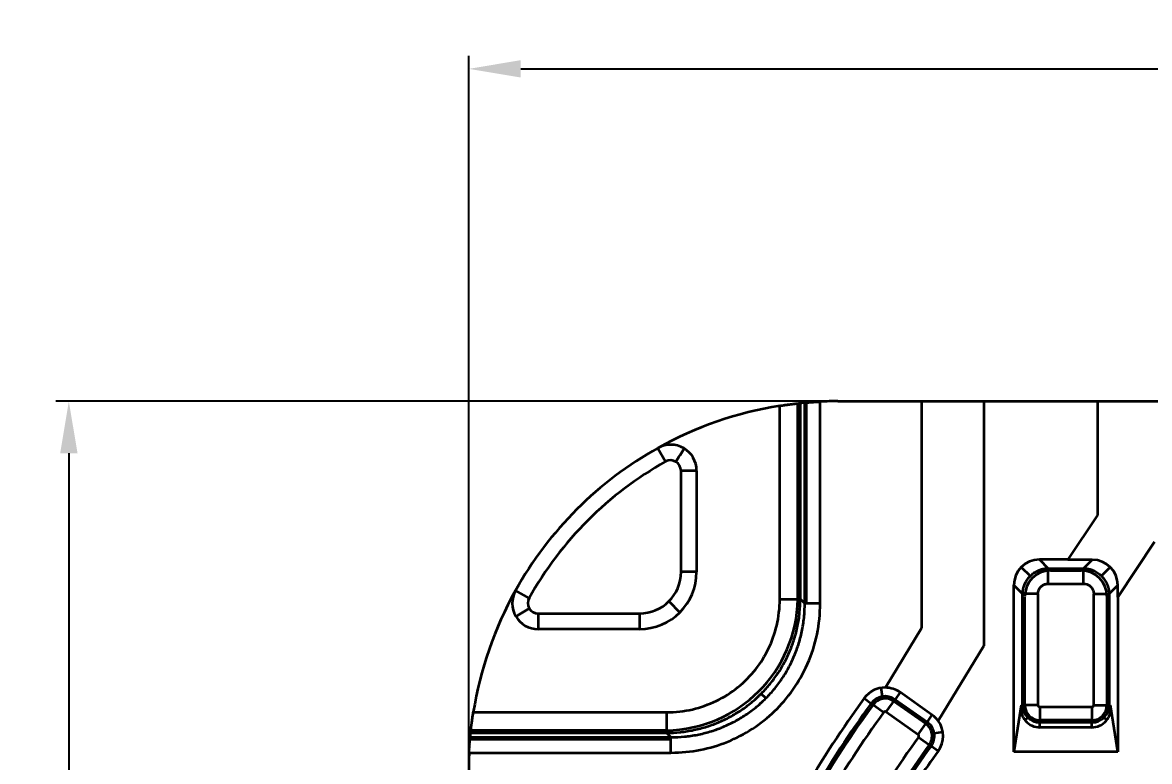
# Model space of a CAD drawing. Header units: millimetres. Extents: x 256 to 2096, y 1004 to 2403.
# Drawn here: x 256.1 to 472.9, y 2260.8 to 2402.9 of the extents above; entities that cross this region are included whole.
import ezdxf

# ---------------------------------------------------------------- set-up
doc = ezdxf.new("R2010")
doc.units = ezdxf.units.MM
doc.layers.add('1', color=7, linetype='Continuous', true_color=0xffffff)
doc.layers.add('8', color=7, linetype='Continuous', true_color=0xffffff)
doc.layers.add('dim', color=82, linetype='Continuous', lineweight=9)
doc.dimstyles.get("Standard").update_dxf_attribs({"dimscale": 5, "dimtxt": 0.18, "dimasz": 0.18, "dimexe": 0.18, "dimexo": 0.0625, "dimgap": 0.09, "dimtad": 0, "dimtoh": 1, "dimzin": 0, "dimdsep": 46, "dimtxsty": 'Standard', "dimcen": 0.09, "dimadec": 0, "dimazin": 0, "dimtfac": 1, "dimtofl": 0, "dimtmove": 0, "dimatfit": 3, "dimfxl": 0, "dimtolj": 1, "dimtzin": 0, "dimarcsym": 0})

# ---------------------------------------------------------------- blocks, each defined once
blk = doc.blocks.new('*D2')
at = {"layer": 'Defpoints', "color": 0, "lineweight": 18, "transparency": 16777216}
for p in [(341.96, 2394.02), (341.96, 2251.05), (971.96, 2251.74)]:
    blk.add_point(p, dxfattribs=at)
at = {"layer": 'dim', "color": 0, "lineweight": -2, "transparency": 16777216}
for p, q in [((341.96, 2253.55), (341.96, 2396.52)), ((971.96, 2254.24), (971.96, 2396.52)), ((351.96, 2394.02), (611.13, 2394.02)), ((961.96, 2394.02), (702.8, 2394.02))]:
    blk.add_line(p, q, dxfattribs=at)
at = {"layer": 'dim', "color": 0, "lineweight": 18, "transparency": 16777216}
for points in [[(351.96, 2395.69), (351.96, 2392.36), (341.96, 2394.02)], [(961.96, 2395.69), (961.96, 2392.36), (971.96, 2394.02)]]:
    blk.add_solid(points, dxfattribs=at)
at = {"layer": 'dim', "color": 0, "lineweight": 18, "transparency": 16777216, "insert": (656.96, 2394.02), "char_height": 12.5, "attachment_point": 5}
blk.add_mtext('\\A1;630.00{\\H7.5;\\S-0.10^ -0.15;}', dxfattribs=at)
blk = doc.blocks.new('*D3')
at = {"layer": 'Defpoints', "color": 0, "lineweight": 18, "transparency": 16777216}
for p in [(429.06, 2330.09), (265.04, 1950.09), (429.06, 1950.09)]:
    blk.add_point(p, dxfattribs=at)
at = {"layer": 'dim', "color": 0, "lineweight": -2, "transparency": 16777216}
for p, q in [((426.56, 2330.09), (262.54, 2330.09)), ((265.04, 2320.09), (265.04, 2185.93)), ((265.04, 1960.09), (265.04, 2094.26)), ((426.56, 1950.09), (262.54, 1950.09))]:
    blk.add_line(p, q, dxfattribs=at)
at = {"layer": 'dim', "color": 0, "lineweight": 18, "transparency": 16777216}
for points in [[(263.38, 2320.09), (266.71, 2320.09), (265.04, 2330.09)], [(263.38, 1960.09), (266.71, 1960.09), (265.04, 1950.09)]]:
    blk.add_solid(points, dxfattribs=at)
at = {"layer": 'dim', "color": 0, "lineweight": 18, "transparency": 16777216, "insert": (265.04, 2140.09), "char_height": 12.5, "attachment_point": 5, "rotation": 90}
blk.add_mtext('\\A1;380.00{\\H7.5;\\S-0.10^ -0.15;}', dxfattribs=at)

msp = doc.modelspace()

# ---------------------------------------------------------------- linework, layer by layer
at = {"layer": '1', "color": 7, "linetype": 'Continuous', "lineweight": 35}
for p, q in [((401.801, 2292.043), (401.801, 2329.21)), ((405.278, 2292.043), (405.278, 2329.676)), ((405.762, 2292.043), (405.762, 2329.727)), ((406.601, 2291.203), (406.601, 2329.808)), ((406.964, 2291.203), (406.964, 2329.84)), ((409.572, 2291.203), (409.572, 2330.012)), ((412.964, 2330.094), (429.061, 2330.094)), ((429.061, 2330.094), (429.061, 2286.43)), ((429.061, 2330.094), (441.061, 2330.094)), ((441.061, 2330.094), (462.91, 2330.094)), ((441.061, 2330.094), (441.061, 2283.067)), ((462.91, 2330.094), (462.91, 2308.173)), ((462.91, 2330.094), (474.91, 2330.094)), ((462.91, 2308.173), (457.216, 2299.621)), ((466.831, 2292.409), (473.904, 2303.034)), ((448.264, 2298.188), (449.979, 2296.473)), ((451.755, 2299.621), (453.434, 2297.942)), ((457.216, 2299.621), (451.755, 2299.621)), ((453.434, 2297.942), (460.228, 2297.942)), ((453.434, 2294.988), (453.434, 2297.942)), ((457.205, 2299.603), (457.216, 2299.621)), ((461.889, 2299.603), (457.205, 2299.603)), ((461.889, 2299.603), (460.228, 2297.942)), ((460.228, 2294.988), (460.228, 2297.942)), ((463.683, 2296.473), (465.38, 2298.17)), ((453.871, 2297.505), (459.791, 2297.505)), ((446.831, 2294.697), (448.51, 2293.018)), ((446.831, 2262.621), (446.831, 2294.697)), ((453.434, 2294.988), (460.228, 2294.988)), ((466.813, 2294.679), (465.152, 2293.018)), ((466.813, 2292.382), (466.813, 2294.679)), ((401.801, 2292.043), (405.762, 2292.043)), ((405.762, 2292.043), (406.601, 2291.203)), ((448.51, 2271.621), (448.51, 2293.018)), ((451.464, 2293.018), (448.51, 2293.018)), ((448.947, 2271.621), (448.947, 2292.546)), ((451.464, 2293.018), (451.464, 2271.621)), ((462.198, 2271.621), (462.198, 2293.018)), ((462.198, 2293.018), (465.152, 2293.018)), ((464.715, 2292.581), (464.715, 2271.621)), ((465.152, 2293.018), (465.152, 2271.621)), ((466.813, 2292.382), (466.831, 2292.409)), ((466.831, 2292.409), (466.831, 2262.621)), ((409.572, 2291.203), (406.601, 2291.203)), ((429.061, 2286.43), (422.117, 2275.015)), ((432.277, 2268.628), (441.061, 2283.067)), ((421.563, 2273.298), (421.301, 2274.956)), ((424.928, 2274.097), (423.976, 2272.736)), ((431.073, 2269.794), (424.928, 2274.097)), ((399.114, 2272.944), (398.219, 2273.838)), ((418.027, 2272.956), (419.385, 2271.969)), ((421.774, 2270.231), (419.385, 2271.969)), ((422.281, 2270.316), (423.976, 2272.736)), ((423.725, 2272.378), (429.869, 2268.075)), ((423.976, 2272.736), (430.12, 2268.433)), ((342.847, 2270.257), (380.015, 2270.257)), ((380.015, 2270.257), (380.015, 2266.296)), ((422.281, 2270.316), (428.425, 2266.013)), ((431.073, 2269.794), (430.12, 2268.433)), ((448.22, 2271.621), (446.831, 2262.621)), ((448.22, 2271.621), (448.51, 2271.621)), ((451.464, 2271.621), (448.51, 2271.621)), ((451.831, 2271.254), (451.831, 2268.3)), ((461.831, 2271.254), (451.831, 2271.254)), ((461.831, 2271.254), (461.831, 2268.3)), ((462.198, 2271.621), (465.152, 2271.621)), ((465.442, 2271.621), (465.152, 2271.621)), ((466.831, 2262.621), (465.442, 2271.621)), ((428.425, 2266.013), (430.12, 2268.433)), ((432.267, 2268.612), (432.277, 2268.628)), ((448.965, 2268.755), (449.483, 2269.273)), ((461.831, 2268.737), (451.831, 2268.737)), ((461.831, 2268.3), (451.831, 2268.3)), ((451.831, 2267.351), (451.831, 2268.3)), ((461.831, 2267.351), (461.831, 2268.3)), ((464.179, 2269.273), (464.697, 2268.755)), ((342.25, 2265.457), (380.854, 2265.457)), ((342.331, 2266.296), (380.015, 2266.296)), ((380.015, 2266.78), (342.382, 2266.78)), ((380.015, 2266.296), (380.854, 2265.457)), ((380.854, 2262.486), (380.854, 2265.457)), ((428.512, 2265.497), (430.9, 2263.757)), ((431.498, 2266.214), (433.157, 2266.473)), ((461.831, 2267.351), (451.831, 2267.351)), ((342.218, 2265.094), (380.854, 2265.094)), ((432.257, 2262.769), (430.9, 2263.757)), ((342.045, 2262.486), (380.854, 2262.486)), ((466.831, 2262.621), (446.831, 2262.621))]:
    msp.add_line(p, q, dxfattribs=at)
for centre, radius, start, end in [((412.964, 2259.094), 71, 99.0464, 119.16581), ((412.964, 2259.094), 71, 90.00002, 92.73844), ((412.964, 2259.094), 71, 150.83419, 170.9536), ((422.071, 2270.015), 5, 89.47163, 143.9722), ((422.071, 2270.015), 4.982, 54.99861, 89.59251), ((580.085, 2155.094), 200.386, 143.9722, 150.02016), ((580.085, 2155.094), 198.707, 143.9722, 150.02016), ((422.071, 2270.015), 3.321, 54.99861, 143.9722), ((422.071, 2270.015), 2.884, 54.99861, 143.9722), ((580.085, 2155.094), 198.27, 143.9722, 150.02016), ((580.085, 2155.094), 195.753, 143.9722, 150.02016), ((422.071, 2270.015), 0.367, 54.99861, 143.9722), ((428.215, 2265.713), 4.982, 35.58134, 54.99861), ((451.831, 2271.621), 3.321, 180, 270), ((451.831, 2271.621), 2.884, 180, 270), ((451.831, 2271.621), 0.367, 180, 270), ((461.831, 2271.621), 2.884, 270, 0), ((461.831, 2271.621), 3.321, 270, 0), ((461.831, 2271.621), 0.367, 270, 0), ((428.215, 2265.713), 2.884, 323.93122, 54.99861), ((428.215, 2265.713), 3.321, 323.93122, 54.99861), ((428.215, 2265.713), 5, 323.93122, 35.66751), ((580.085, 2155.094), 187.519, 143.93122, 150.06699), ((428.215, 2265.713), 0.367, 323.93122, 54.99861), ((580.085, 2155.094), 185.002, 143.93122, 150.06699), ((580.085, 2155.094), 184.565, 143.93122, 150.06699), ((412.964, 2259.094), 71, 177.26156, 180), ((580.085, 2155.094), 182.886, 143.93122, 146.02638)]:
    msp.add_arc(centre, radius, start, end, dxfattribs=at)
for centre, major_axis, ratio, start_param, end_param in [((451.908, 2294.544), (3.644, -3.644), 0.9702875, 2.3712736, 3.9119117), ((461.736, 2294.526), (-3.644, -3.644), 0.9702875, 2.3712736, 3.9119117), ((454.024, 2292.428), (3.644, -3.644), 0.9702875, 2.3712736, 3.9119117), ((459.638, 2292.428), (-3.644, -3.644), 0.9702875, 2.3712736, 3.9119117), ((379.022, 2293.036), (18.744, -18.744), 0.9808148, 5.5259116, 7.0404591), ((451.831, 2271.05), (0, 3.699), 0.9880262, 1.4158915, 3.1415927), ((461.831, 2271.05), (0, 3.699), 0.9880262, 3.1415927, 4.8672938)]:
    msp.add_ellipse(centre, major_axis=major_axis, ratio=ratio, start_param=start_param, end_param=end_param, dxfattribs=at)
for points, knots in [([(401.801, 2329.21), (401.92, 2329.229), (402.157, 2329.267), (402.508, 2329.32), (402.739, 2329.353), (402.911, 2329.378), (402.996, 2329.39), (403.081, 2329.402), (403.138, 2329.41), (403.166, 2329.414), (403.306, 2329.434), (403.525, 2329.464), (403.839, 2329.505), (404.038, 2329.53), (404.183, 2329.548), (404.231, 2329.554), (404.302, 2329.563), (404.325, 2329.566), (404.372, 2329.572), (404.486, 2329.586), (404.681, 2329.609), (404.917, 2329.636), (405.059, 2329.652), (405.142, 2329.661), (405.159, 2329.663), (405.191, 2329.667), (405.207, 2329.669), (405.254, 2329.674), (405.284, 2329.677), (405.37, 2329.686), (405.475, 2329.697), (405.602, 2329.711), (405.668, 2329.718), (405.709, 2329.722), (405.721, 2329.723), (405.744, 2329.725), (405.753, 2329.726), (405.762, 2329.727)], [0, 0, 0, 0, 0.0625, 0.125, 0.1875, 0.1875, 0.21875, 0.234375, 0.234375, 0.25, 0.25, 0.3125, 0.375, 0.4375, 0.4375, 0.46875, 0.46875, 0.484375, 0.484375, 0.5, 0.5625, 0.625, 0.6875, 0.6875, 0.703125, 0.703125, 0.71875, 0.71875, 0.75, 0.75, 0.8125, 0.875, 0.9375, 0.9375, 0.96875, 0.96875, 1, 1, 1, 1]), ([(406.601, 2329.808), (406.627, 2329.81), (406.667, 2329.814), (406.751, 2329.821), (406.783, 2329.824), (406.836, 2329.829), (406.855, 2329.83), (406.894, 2329.834), (406.915, 2329.835), (407.022, 2329.845), (407.121, 2329.853), (407.288, 2329.866), (407.347, 2329.871), (407.44, 2329.878), (407.472, 2329.881), (407.537, 2329.886), (407.571, 2329.888), (407.74, 2329.901), (407.884, 2329.912), (408.114, 2329.928), (408.192, 2329.933), (408.314, 2329.941), (408.355, 2329.944), (408.438, 2329.949), (408.479, 2329.952), (408.689, 2329.965), (408.86, 2329.975), (409.123, 2329.99), (409.212, 2329.994), (409.347, 2330.001), (409.392, 2330.004), (409.482, 2330.008), (409.527, 2330.01), (409.572, 2330.012)], [0, 0, 0, 0, 0.125, 0.125, 0.1875, 0.1875, 0.21875, 0.21875, 0.25, 0.25, 0.375, 0.375, 0.4375, 0.4375, 0.46875, 0.46875, 0.5, 0.5, 0.625, 0.625, 0.6875, 0.6875, 0.71875, 0.71875, 0.75, 0.75, 0.875, 0.875, 0.9375, 0.9375, 0.96875, 0.96875, 1, 1, 1, 1]), ([(448.51, 2293.018), (448.51, 2293.03), (448.511, 2293.054), (448.512, 2293.089), (448.513, 2293.125), (448.514, 2293.16), (448.516, 2293.195), (448.518, 2293.231), (448.52, 2293.266), (448.523, 2293.301), (448.526, 2293.335), (448.529, 2293.37), (448.532, 2293.405), (448.535, 2293.439), (448.539, 2293.474), (448.543, 2293.508), (448.547, 2293.542), (448.551, 2293.576), (448.556, 2293.61), (448.561, 2293.644), (448.566, 2293.678), (448.571, 2293.712), (448.576, 2293.745), (448.582, 2293.779), (448.588, 2293.812), (448.594, 2293.845), (448.6, 2293.878), (448.607, 2293.911), (448.613, 2293.944), (448.62, 2293.976), (448.627, 2294.009), (448.634, 2294.041), (448.642, 2294.074), (448.65, 2294.106), (448.657, 2294.138), (448.666, 2294.17), (448.674, 2294.201), (448.682, 2294.233), (448.691, 2294.264), (448.7, 2294.296), (448.709, 2294.327), (448.718, 2294.358), (448.727, 2294.389), (448.737, 2294.42), (448.746, 2294.45), (448.756, 2294.481), (448.766, 2294.511), (448.776, 2294.541), (448.787, 2294.571), (448.797, 2294.601), (448.808, 2294.631), (448.819, 2294.66), (448.83, 2294.69), (448.841, 2294.719), (448.852, 2294.748), (448.863, 2294.777), (448.875, 2294.806), (448.887, 2294.835), (448.899, 2294.864), (448.969, 2295.029), (449.112, 2295.326), (449.36, 2295.733), (449.644, 2296.115), (449.963, 2296.467), (450.313, 2296.788), (450.694, 2297.076), (451.102, 2297.327), (451.405, 2297.475), (451.586, 2297.553), (451.637, 2297.574), (451.689, 2297.594), (451.741, 2297.614), (451.793, 2297.634), (451.846, 2297.653), (451.9, 2297.672), (451.953, 2297.69), (452.008, 2297.708), (452.062, 2297.725), (452.118, 2297.741), (452.173, 2297.757), (452.229, 2297.773), (452.286, 2297.787), (452.343, 2297.802), (452.4, 2297.815), (452.458, 2297.828), (452.516, 2297.841), (452.575, 2297.852), (452.634, 2297.863), (452.693, 2297.874), (452.753, 2297.883), (452.813, 2297.892), (452.874, 2297.901), (452.935, 2297.908), (452.996, 2297.915), (453.058, 2297.921), (453.12, 2297.927), (453.182, 2297.931), (453.244, 2297.935), (453.307, 2297.939), (453.37, 2297.941), (453.413, 2297.942), (453.434, 2297.942)], [0, 0, 0, 0, 0.004645, 0.0092788, 0.0139014, 0.0185128, 0.023113, 0.027702, 0.0322798, 0.0368464, 0.0414018, 0.0459461, 0.0504791, 0.0550009, 0.0595116, 0.064011, 0.0684993, 0.0729764, 0.0774423, 0.081897, 0.0863406, 0.0907729, 0.0951941, 0.0996041, 0.1040029, 0.1083905, 0.112767, 0.1171323, 0.1214864, 0.1258293, 0.1301611, 0.1344817, 0.1387911, 0.1430893, 0.1473764, 0.1516524, 0.1559171, 0.1601707, 0.1644132, 0.1686444, 0.1728646, 0.1770735, 0.1812713, 0.185458, 0.1896335, 0.1937978, 0.197951, 0.202093, 0.2062239, 0.2103437, 0.2144523, 0.2185497, 0.2226361, 0.2267112, 0.2307753, 0.2348282, 0.2388699, 0.2429006, 0.2469201, 0.2509284, 0.3130506, 0.37491, 0.4365118, 0.4978614, 0.5594652, 0.6212894, 0.6833394, 0.7456205, 0.7527602, 0.7599354, 0.7671461, 0.7743922, 0.7816738, 0.788991, 0.7963436, 0.8037318, 0.8111555, 0.8186147, 0.8261094, 0.8336397, 0.8412056, 0.848807, 0.856444, 0.8641166, 0.8718247, 0.8795685, 0.8873478, 0.8951628, 0.9030133, 0.9108995, 0.9188213, 0.9267787, 0.9347718, 0.9428005, 0.9508649, 0.9589649, 0.9671006, 0.9752719, 0.9834789, 0.9917216, 1, 1, 1, 1]), ([(460.228, 2297.942), (460.24, 2297.942), (460.264, 2297.942), (460.299, 2297.941), (460.335, 2297.939), (460.37, 2297.938), (460.405, 2297.936), (460.44, 2297.934), (460.475, 2297.932), (460.51, 2297.929), (460.545, 2297.926), (460.58, 2297.924), (460.615, 2297.92), (460.649, 2297.917), (460.684, 2297.913), (460.718, 2297.909), (460.752, 2297.905), (460.786, 2297.901), (460.82, 2297.896), (460.854, 2297.892), (460.888, 2297.887), (460.922, 2297.881), (460.955, 2297.876), (460.988, 2297.87), (461.022, 2297.864), (461.055, 2297.858), (461.088, 2297.852), (461.121, 2297.846), (461.154, 2297.839), (461.186, 2297.832), (461.219, 2297.825), (461.251, 2297.818), (461.283, 2297.81), (461.316, 2297.802), (461.348, 2297.795), (461.379, 2297.787), (461.411, 2297.778), (461.443, 2297.77), (461.474, 2297.761), (461.506, 2297.752), (461.537, 2297.743), (461.568, 2297.734), (461.599, 2297.725), (461.629, 2297.716), (461.66, 2297.706), (461.691, 2297.696), (461.721, 2297.686), (461.751, 2297.676), (461.781, 2297.665), (461.811, 2297.655), (461.841, 2297.644), (461.87, 2297.633), (461.9, 2297.623), (461.929, 2297.611), (461.958, 2297.6), (461.987, 2297.589), (462.016, 2297.577), (462.045, 2297.565), (462.074, 2297.553), (462.239, 2297.483), (462.535, 2297.34), (462.943, 2297.092), (463.324, 2296.808), (463.677, 2296.489), (463.998, 2296.139), (464.285, 2295.758), (464.536, 2295.35), (464.685, 2295.047), (464.763, 2294.866), (464.784, 2294.815), (464.804, 2294.763), (464.824, 2294.711), (464.844, 2294.659), (464.863, 2294.606), (464.882, 2294.553), (464.9, 2294.499), (464.918, 2294.444), (464.935, 2294.39), (464.951, 2294.334), (464.967, 2294.279), (464.983, 2294.223), (464.997, 2294.166), (465.012, 2294.109), (465.025, 2294.052), (465.038, 2293.994), (465.051, 2293.936), (465.062, 2293.877), (465.073, 2293.818), (465.084, 2293.759), (465.093, 2293.699), (465.102, 2293.639), (465.111, 2293.578), (465.118, 2293.517), (465.125, 2293.456), (465.131, 2293.394), (465.137, 2293.333), (465.141, 2293.27), (465.145, 2293.208), (465.148, 2293.145), (465.151, 2293.082), (465.152, 2293.039), (465.152, 2293.018)], [0, 0, 0, 0, 0.004645, 0.0092788, 0.0139014, 0.0185128, 0.023113, 0.027702, 0.0322798, 0.0368464, 0.0414018, 0.0459461, 0.0504791, 0.0550009, 0.0595116, 0.064011, 0.0684993, 0.0729764, 0.0774423, 0.081897, 0.0863406, 0.0907729, 0.0951941, 0.0996041, 0.1040029, 0.1083905, 0.112767, 0.1171323, 0.1214864, 0.1258293, 0.1301611, 0.1344817, 0.1387911, 0.1430893, 0.1473764, 0.1516524, 0.1559171, 0.1601707, 0.1644132, 0.1686444, 0.1728646, 0.1770735, 0.1812713, 0.185458, 0.1896335, 0.1937978, 0.197951, 0.202093, 0.2062239, 0.2103437, 0.2144523, 0.2185497, 0.2226361, 0.2267112, 0.2307753, 0.2348282, 0.2388699, 0.2429006, 0.2469201, 0.2509284, 0.3130506, 0.37491, 0.4365118, 0.4978614, 0.5594652, 0.6212894, 0.6833394, 0.7456205, 0.7527602, 0.7599354, 0.7671461, 0.7743922, 0.7816738, 0.788991, 0.7963436, 0.8037318, 0.8111554, 0.8186147, 0.8261094, 0.8336397, 0.8412056, 0.848807, 0.856444, 0.8641166, 0.8718247, 0.8795685, 0.8873478, 0.8951628, 0.9030133, 0.9108995, 0.9188213, 0.9267787, 0.9347718, 0.9428005, 0.9508649, 0.9589649, 0.9671006, 0.9752719, 0.9834789, 0.9917216, 1, 1, 1, 1]), ([(380.015, 2266.296), (380.91, 2266.299), (381.8, 2266.348), (383.561, 2266.534), (384.431, 2266.671), (386.142, 2267.029), (386.983, 2267.251), (388.626, 2267.772), (389.43, 2268.072), (390.602, 2268.577), (390.987, 2268.754), (391.745, 2269.126), (392.119, 2269.321), (393.22, 2269.93), (393.93, 2270.369), (395.294, 2271.307), (395.949, 2271.806), (396.886, 2272.593), (397.191, 2272.862), (397.638, 2273.274), (397.858, 2273.483), (398.11, 2273.73), (398.235, 2273.854), (398.297, 2273.917), (398.328, 2273.948), (398.343, 2273.964), (398.351, 2273.971), (398.354, 2273.975), (398.356, 2273.977), (398.357, 2273.978), (398.91, 2274.54), (399.441, 2275.13), (400.451, 2276.366), (400.931, 2277.013), (401.834, 2278.359), (402.257, 2279.058), (403.04, 2280.504), (403.399, 2281.252), (404.048, 2282.788), (404.337, 2283.578), (404.714, 2284.79), (404.83, 2285.198), (405.043, 2286.024), (405.14, 2286.44), (405.4, 2287.702), (405.532, 2288.557), (405.712, 2290.288), (405.759, 2291.163), (405.762, 2292.043)], [0, 0, 0, 0, 0.0625, 0.0625, 0.125, 0.125, 0.1875, 0.1875, 0.25, 0.25, 0.28125, 0.28125, 0.3125, 0.3125, 0.375, 0.375, 0.4375, 0.4375, 0.46875, 0.46875, 0.484375, 0.4921875, 0.4960937, 0.4980469, 0.4990234, 0.4995117, 0.4997559, 0.4998779, 0.4998779, 0.5, 0.5, 0.5625, 0.5625, 0.625, 0.625, 0.6875, 0.6875, 0.75, 0.75, 0.8125, 0.8125, 0.84375, 0.84375, 0.875, 0.875, 0.9375, 0.9375, 1, 1, 1, 1]), ([(380.854, 2265.457), (381.73, 2265.455), (382.594, 2265.496), (384.295, 2265.662), (385.131, 2265.785), (386.766, 2266.106), (387.566, 2266.304), (388.735, 2266.653), (389.12, 2266.777), (389.688, 2266.976), (389.97, 2267.078), (390.296, 2267.203), (390.458, 2267.267), (390.538, 2267.299), (390.579, 2267.315), (390.599, 2267.323), (390.609, 2267.327), (390.614, 2267.329), (390.616, 2267.33), (390.617, 2267.33), (390.618, 2267.331), (391.383, 2267.639), (392.13, 2267.983), (393.581, 2268.737), (394.286, 2269.148), (395.65, 2270.032), (396.308, 2270.505), (397.256, 2271.257), (397.566, 2271.515), (398.02, 2271.912), (398.245, 2272.113), (398.502, 2272.352), (398.63, 2272.473), (398.693, 2272.533), (398.725, 2272.563), (398.741, 2272.579), (398.747, 2272.585), (398.752, 2272.59), (398.754, 2272.592), (399.343, 2273.158), (399.907, 2273.754), (400.981, 2275.008), (401.491, 2275.666), (402.451, 2277.04), (402.901, 2277.756), (403.733, 2279.241), (404.114, 2280.01), (404.803, 2281.594), (405.11, 2282.41), (405.643, 2284.082), (405.869, 2284.938), (406.233, 2286.682), (406.372, 2287.571), (406.557, 2289.372), (406.603, 2290.284), (406.601, 2291.203)], [0, 0, 0, 0, 0.0625, 0.0625, 0.125, 0.125, 0.1875, 0.1875, 0.21875, 0.21875, 0.234375, 0.2421875, 0.2460937, 0.2480469, 0.2490234, 0.2495117, 0.2497559, 0.2498779, 0.249939, 0.249939, 0.25, 0.25, 0.3125, 0.3125, 0.375, 0.375, 0.4375, 0.4375, 0.46875, 0.46875, 0.484375, 0.4921875, 0.4960937, 0.4980469, 0.4990234, 0.4995117, 0.4997559, 0.4997559, 0.5, 0.5, 0.5625, 0.5625, 0.625, 0.625, 0.6875, 0.6875, 0.75, 0.75, 0.8125, 0.8125, 0.875, 0.875, 0.9375, 0.9375, 1, 1, 1, 1]), ([(342.331, 2266.296), (342.332, 2266.313), (342.335, 2266.335), (342.34, 2266.39), (342.347, 2266.454), (342.356, 2266.539), (342.363, 2266.611), (342.366, 2266.636), (342.372, 2266.688), (342.375, 2266.716), (342.384, 2266.802), (342.398, 2266.926), (342.421, 2267.138), (342.44, 2267.295), (342.454, 2267.42), (342.459, 2267.463), (342.47, 2267.55), (342.475, 2267.595), (342.492, 2267.73), (342.515, 2267.917), (342.552, 2268.215), (342.58, 2268.425), (342.602, 2268.587), (342.609, 2268.642), (342.624, 2268.752), (342.632, 2268.807), (342.655, 2268.974), (342.687, 2269.199), (342.738, 2269.545), (342.773, 2269.78), (342.81, 2270.019), (342.828, 2270.138), (342.847, 2270.257)], [0, 0, 0, 0, 0.0625, 0.0625, 0.125, 0.1875, 0.1875, 0.21875, 0.21875, 0.25, 0.25, 0.3125, 0.375, 0.4375, 0.4375, 0.46875, 0.46875, 0.5, 0.5, 0.5625, 0.625, 0.6875, 0.6875, 0.71875, 0.71875, 0.75, 0.75, 0.8125, 0.875, 0.9375, 0.9375, 1, 1, 1, 1]), ([(342.045, 2262.486), (342.054, 2262.666), (342.063, 2262.844), (342.078, 2263.107), (342.083, 2263.194), (342.09, 2263.323), (342.093, 2263.366), (342.098, 2263.451), (342.101, 2263.494), (342.114, 2263.705), (342.125, 2263.865), (342.141, 2264.095), (342.146, 2264.169), (342.154, 2264.278), (342.157, 2264.314), (342.16, 2264.367), (342.162, 2264.384), (342.164, 2264.419), (342.166, 2264.436), (342.177, 2264.588), (342.187, 2264.712), (342.2, 2264.879), (342.205, 2264.932), (342.21, 2264.995), (342.211, 2265.007), (342.213, 2265.031), (342.214, 2265.043), (342.217, 2265.078), (342.219, 2265.1), (342.228, 2265.207), (342.234, 2265.278), (342.242, 2265.362), (342.244, 2265.386), (342.247, 2265.417), (342.247, 2265.426), (342.249, 2265.443), (342.249, 2265.45), (342.25, 2265.457)], [0, 0, 0, 0, 0.125, 0.125, 0.1875, 0.1875, 0.21875, 0.21875, 0.25, 0.25, 0.375, 0.375, 0.4375, 0.4375, 0.46875, 0.46875, 0.484375, 0.484375, 0.5, 0.5, 0.625, 0.625, 0.6875, 0.6875, 0.703125, 0.703125, 0.71875, 0.71875, 0.75, 0.75, 0.875, 0.875, 0.9375, 0.9375, 0.96875, 0.96875, 1, 1, 1, 1])]:
    msp.add_open_spline(points, degree=3, knots=knots, dxfattribs=at)
for points in [[(406.601, 2329.808), (406.322, 2329.783), (406.042, 2329.756), (405.762, 2329.727)], [(451.464, 2293.018), (451.464, 2293.235), (451.53, 2293.643), (451.812, 2294.199), (452.242, 2294.633), (452.799, 2294.919), (453.213, 2294.988), (453.434, 2294.988)], [(460.228, 2294.988), (460.445, 2294.988), (460.853, 2294.922), (461.409, 2294.64), (461.842, 2294.21), (462.129, 2293.653), (462.198, 2293.239), (462.198, 2293.018)], [(380.015, 2270.257), (381.732, 2270.257), (385.043, 2270.648), (389.685, 2272.29), (393.851, 2274.922), (397.343, 2278.492), (399.769, 2282.428), (401.375, 2286.88), (401.801, 2290.257), (401.801, 2292.043)], [(380.854, 2262.486), (382.817, 2262.486), (386.597, 2262.88), (391.779, 2264.435), (396.644, 2266.956), (400.927, 2270.367), (404.422, 2274.413), (407.312, 2279.434), (409.173, 2285.261), (409.572, 2289.188), (409.572, 2291.203)], [(422.117, 2275.015), (422.115, 2275.012), (422.111, 2275.006), (422.108, 2275), (422.106, 2274.998)], [(342.25, 2265.457), (342.275, 2265.736), (342.302, 2266.016), (342.331, 2266.296)]]:
    msp.add_open_spline(points, degree=3, dxfattribs=at)
at = {"layer": '8', "color": 7, "linetype": 'Continuous', "lineweight": 35}
for p, q in [((378.364, 2321.092), (379.826, 2318.472)), ((385.801, 2316.726), (382.801, 2316.726)), ((382.801, 2297.257), (382.801, 2316.726)), ((385.801, 2316.726), (385.801, 2297.257)), ((385.801, 2297.257), (382.801, 2297.257)), ((353.585, 2292.232), (350.966, 2293.694)), ((380.458, 2291.6), (382.579, 2289.479)), ((355.332, 2289.257), (355.332, 2286.257)), ((355.332, 2289.257), (374.801, 2289.257)), ((374.801, 2289.257), (374.801, 2286.257)), ((374.801, 2286.257), (355.332, 2286.257))]:
    msp.add_line(p, q, dxfattribs=at)
for centre, radius, start, end in [((380.801, 2316.726), 5, 0, 119.1651), ((412.964, 2259.094), 71, 119.1651, 150.8349), ((412.964, 2259.094), 68, 119.1651, 150.8349), ((380.801, 2316.726), 2, 0, 119.1651), ((374.801, 2297.257), 11, 270, 0), ((374.801, 2297.257), 8, 270, 0), ((355.332, 2291.257), 5, 150.8349, 270), ((355.332, 2291.257), 2, 150.8349, 270)]:
    msp.add_arc(centre, radius, start, end, dxfattribs=at)
for points in [[(381.824, 2318.444), (382.344, 2319.303), (382.869, 2320.154), (383.401, 2320.997)], [(351.061, 2288.657), (351.905, 2289.189), (352.755, 2289.714), (353.614, 2290.233)]]:
    msp.add_open_spline(points, degree=3, dxfattribs=at)

# ---------------------------------------------------------------- dimensions: what is measured, and where the dimension line sits
at = {"layer": 'dim', "lineweight": 18}
dim = msp.add_linear_dim(base=(341.964, 2394.022), p1=(971.964, 2251.738), p2=(341.964, 2251.048), dimstyle='Standard', override={"dimtxt": 2.5, "dimasz": 2, "dimexe": 0.49975, "dimexo": 0.49975, "dimgap": 0.49975, "dimtol": 1, "dimlim": 0, "dimtp": -0.1, "dimtm": 0.15, "dimtfac": 0.6, "dimtdec": 2, "dimtolj": 1}, dxfattribs=at)
dim.commit()
dim.dimension.update_dxf_attribs({"geometry": '*D2', "text_midpoint": (656.964, 2394.022), "dimtype": 160})
dim = msp.add_linear_dim(base=(265.042, 1950.094), p1=(429.061, 2330.094), p2=(429.061, 1950.094), angle=90, dimstyle='Standard', override={"dimtxt": 2.5, "dimasz": 2, "dimexe": 0.49975, "dimexo": 0.49975, "dimgap": 0.49975, "dimtol": 1, "dimlim": 0, "dimtp": -0.1, "dimtm": 0.15, "dimtfac": 0.6, "dimtdec": 2, "dimtolj": 1}, dxfattribs=at)
dim.commit()
dim.dimension.update_dxf_attribs({"geometry": '*D3', "text_midpoint": (265.042, 2140.094)})

doc.saveas('drawing.dxf')
